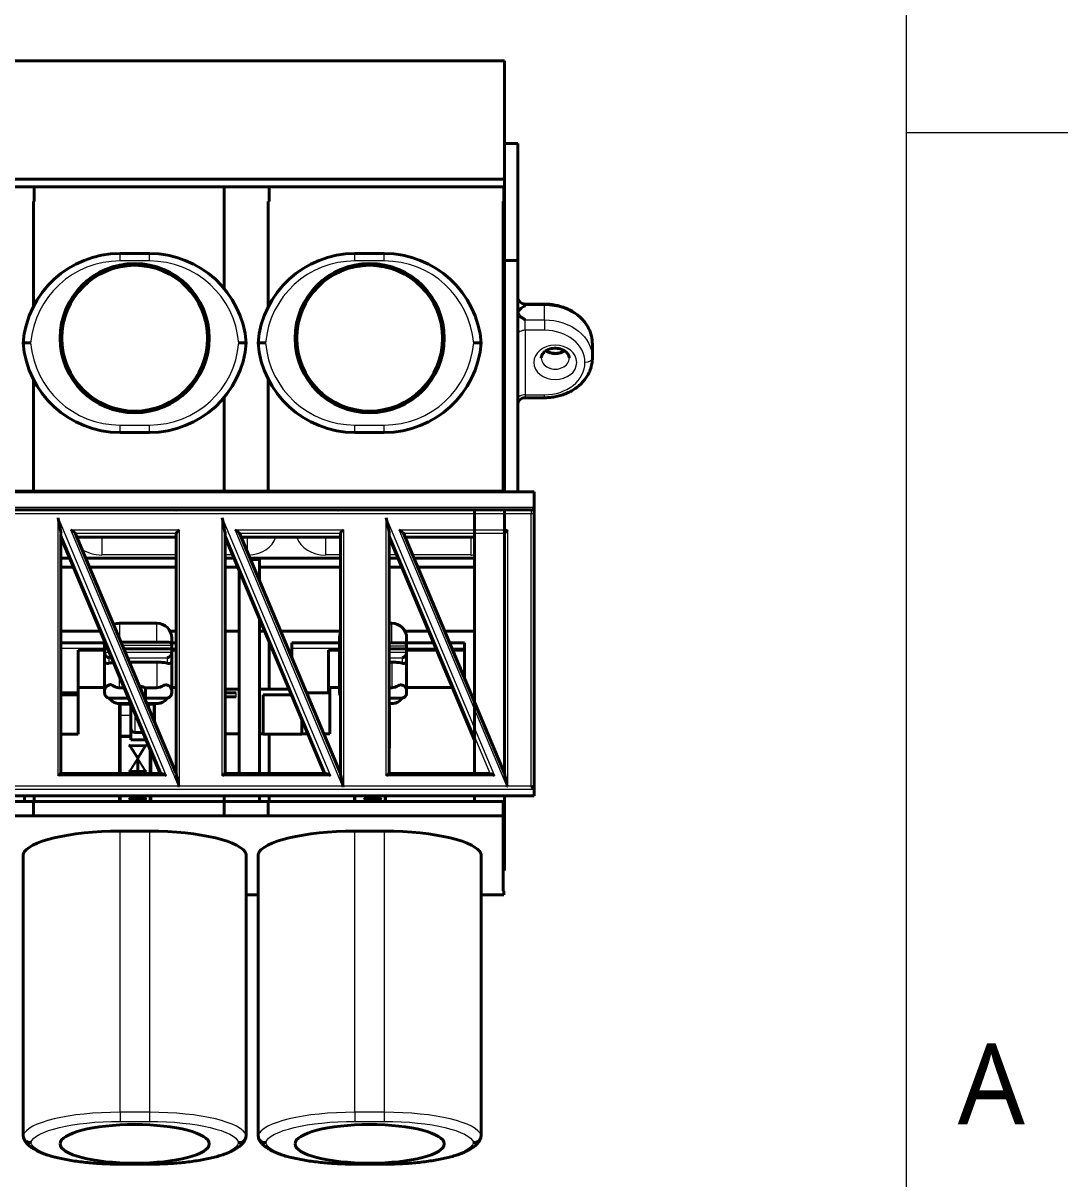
# Model space of a CAD drawing. Header units: inches. Extents: x 0 to 11, y 0 to 8.5.
# Drawn here: x 8.666 to 11, y 1.913 to 4.495 of the extents above; entities that cross this region are included whole.
import ezdxf

# ---------------------------------------------------------------- set-up
doc = ezdxf.new("R2010")
doc.units = ezdxf.units.IN
doc.header["$LTSCALE"] = 0.5
doc.header["$MEASUREMENT"] = 0
for name, color, linetype, lineweight in [('BORDER_FRAME', 7, 'Continuous', 15), ('BORDER_ZONES', 7, 'Continuous', 15), ('TANGENT_LINES', 7, 'Continuous', 15), ('Visible', 7, 'Continuous', 40)]:
    doc.layers.add(name, color=color, linetype=linetype, lineweight=lineweight)
doc.styles.add('Onshape-Standard', font='NotoSans-Regular.ttf')

msp = doc.modelspace()

# ---------------------------------------------------------------- linework, layer by layer
at = {"layer": 'BORDER_FRAME'}
msp.add_line((10.639, 8.12), (10.639, 0.38), dxfattribs=at)
at = {"layer": 'BORDER_ZONES'}
msp.add_line((10.639, 4.25), (11, 4.25), dxfattribs=at)
at = {"layer": 'TANGENT_LINES'}
for p, q in [((8.8827, 3.9633), (8.8827, 3.98)), ((8.9481, 3.9633), (8.9481, 3.98)), ((9.4075, 3.9633), (9.4075, 3.98)), ((9.4729, 3.9633), (9.4729, 3.98)), ((8.8814, 3.9538), (8.8814, 3.9499)), ((8.9481, 3.9633), (8.8827, 3.9633)), ((8.9648, 3.9458), (8.9648, 3.9499)), ((9.4062, 3.9538), (9.4062, 3.9499)), ((9.4729, 3.9633), (9.4075, 3.9633)), ((9.4896, 3.9458), (9.4896, 3.9499)), ((8.8418, 3.9402), (8.8418, 3.9359)), ((8.8581, 3.9472), (8.8581, 3.9461)), ((9.3418, 3.9252), (9.3418, 3.9204)), ((9.3829, 3.9472), (9.3829, 3.9461)), ((9.7877, 3.8669), (9.7877, 3.8635)), ((9.8311, 3.8635), (9.7877, 3.8635)), ((9.8311, 3.8635), (9.8311, 3.8669)), ((9.8311, 3.8317), (9.8311, 3.8635)), ((9.7877, 3.8317), (9.8311, 3.8317)), ((9.7877, 3.8083), (9.7877, 3.8317)), ((9.8311, 3.8317), (9.8311, 3.8083)), ((9.8311, 3.8083), (9.7877, 3.8083)), ((9.7877, 3.8083), (9.7877, 3.6643)), ((9.9211, 3.7361), (9.9211, 3.7366)), ((8.7751, 3.7007), (8.7751, 3.7081)), ((8.8418, 3.6455), (8.8418, 3.6412)), ((9.3418, 3.661), (9.3418, 3.6562)), ((9.7877, 3.6643), (9.8311, 3.6643)), ((9.7877, 3.6643), (9.7877, 3.6577)), ((9.8311, 3.6577), (9.8311, 3.6643)), ((8.8827, 3.5967), (8.9481, 3.5967)), ((8.8827, 3.58), (8.8827, 3.5967)), ((8.9481, 3.58), (8.9481, 3.5967)), ((9.4075, 3.5967), (9.4729, 3.5967)), ((9.4075, 3.58), (9.4075, 3.5967)), ((9.4729, 3.58), (9.4729, 3.5967)), ((8.6664, 3.4474), (8.6664, 3.4487)), ((8.7331, 3.4487), (8.7331, 3.4474)), ((8.7751, 3.4474), (8.7751, 3.4487)), ((8.8418, 3.4487), (8.8418, 3.4474)), ((9.1664, 3.4474), (9.1664, 3.4487)), ((9.2331, 3.4487), (9.2331, 3.4474)), ((9.2751, 3.4474), (9.2751, 3.4487)), ((9.3418, 3.4487), (9.3418, 3.4474)), ((9.6664, 3.4474), (9.6664, 3.4487)), ((7.5744, 3.4136), (9.8077, 3.4136)), ((9.8011, 3.3986), (7.5811, 3.3986)), ((8.7441, 3.3894), (8.986, 2.8133)), ((8.7441, 2.8133), (8.7441, 3.3894)), ((9.1107, 3.3894), (9.3527, 2.8133)), ((9.1107, 2.8133), (9.1107, 3.3894)), ((9.4774, 3.3894), (9.7194, 2.8133)), ((9.4774, 2.8133), (9.4774, 3.3894)), ((9.8011, 3.407), (9.8011, 3.3986)), ((9.8011, 2.7905), (9.8011, 3.3986)), ((8.7729, 3.3628), (9.0148, 3.3628)), ((9.0132, 2.7905), (8.7729, 3.3628)), ((9.0148, 3.3628), (9.0148, 2.7905)), ((9.1395, 3.3628), (9.3815, 3.3628)), ((9.3799, 2.7905), (9.1395, 3.3628)), ((9.3815, 3.3628), (9.3815, 2.7905)), ((9.5062, 3.3628), (9.7482, 3.3628)), ((9.7466, 2.7905), (9.5062, 3.3628)), ((9.7482, 3.3628), (9.7482, 2.7905)), ((8.976, 2.8183), (8.7507, 3.3547)), ((9.0082, 3.3547), (8.7828, 3.3547)), ((8.8418, 3.346), (8.8418, 3.3065)), ((9.3427, 2.8183), (9.1174, 3.3547)), ((9.3748, 3.3547), (9.1495, 3.3547)), ((9.1664, 3.346), (9.1664, 3.3142)), ((9.3418, 3.346), (9.3418, 3.3065)), ((9.7094, 2.8183), (9.4841, 3.3547)), ((9.7415, 3.3547), (9.5161, 3.3547)), ((9.6664, 3.346), (9.6664, 3.3065)), ((9.0082, 3.3065), (8.8418, 3.3065)), ((9.134, 3.3065), (9.1174, 3.3065)), ((9.3748, 3.3065), (9.3418, 3.3065)), ((9.5007, 3.3065), (9.4841, 3.3065)), ((9.6664, 3.3065), (9.5364, 3.3065)), ((8.8814, 3.154), (8.8814, 3.1198)), ((8.9648, 3.1114), (8.9648, 3.154)), ((9.4896, 3.1105), (9.4896, 3.154)), ((8.7507, 3.0981), (8.8481, 3.0981)), ((8.8524, 3.104), (8.8481, 3.104)), ((8.9981, 3.104), (8.8881, 3.104)), ((8.9981, 3.0981), (9.0082, 3.0981)), ((9.2665, 3.0981), (9.3729, 3.0981)), ((9.3748, 3.1031), (9.3729, 3.1031)), ((9.5229, 3.1031), (9.4841, 3.1031)), ((9.5229, 3.0981), (9.5882, 3.0981)), ((9.6239, 3.0981), (9.6522, 3.0981)), ((8.8587, 3.089), (8.8481, 3.089)), ((8.8581, 3.0767), (8.8638, 3.0767)), ((8.8581, 3.0647), (8.8581, 3.0767)), ((8.9981, 3.089), (8.8944, 3.089)), ((8.8995, 3.0767), (8.9881, 3.0767)), ((8.9881, 3.0767), (8.9881, 3.0647)), ((9.3748, 3.089), (9.3729, 3.089)), ((9.5229, 3.089), (9.4841, 3.089)), ((9.4841, 3.0767), (9.5129, 3.0767)), ((9.5129, 3.0767), (9.5129, 3.0647)), ((8.9648, 3.0672), (8.9648, 3.01)), ((9.4896, 3.0672), (9.4896, 3.01)), ((8.8814, 3.01), (8.8814, 3.0348)), ((8.9298, 3.0126), (8.9298, 3.0048)), ((9.1422, 2.9898), (9.1422, 2.9987)), ((8.8848, 2.9487), (8.8848, 2.9729)), ((8.9565, 2.9729), (8.9565, 2.9487)), ((8.8848, 2.9487), (8.9064, 2.9487)), ((8.8848, 2.9021), (8.8848, 2.9487)), ((8.9164, 2.9099), (8.9164, 2.9515)), ((8.9533, 2.9487), (8.9565, 2.9487)), ((8.9565, 2.9487), (8.9565, 2.941)), ((8.9298, 2.9198), (8.9298, 2.9099)), ((8.8848, 2.8183), (8.8848, 2.9008)), ((8.9025, 2.8818), (8.9211, 2.8519)), ((8.9416, 2.8818), (8.9025, 2.8818)), ((8.9055, 2.8796), (8.9387, 2.8796)), ((8.9231, 2.8519), (8.9416, 2.8818)), ((8.9479, 2.8766), (8.9479, 2.8183)), ((8.9211, 2.8519), (8.9025, 2.822)), ((8.9055, 2.8231), (8.9221, 2.8497)), ((8.9241, 2.8562), (8.92, 2.8562)), ((8.9221, 2.8497), (8.9387, 2.8231)), ((8.9416, 2.822), (8.9231, 2.8519)), ((8.9025, 2.822), (8.9416, 2.822)), ((8.9025, 2.8212), (8.9043, 2.8183)), ((8.9416, 2.8212), (8.9025, 2.8212)), ((8.9055, 2.819), (8.9387, 2.819)), ((8.9221, 2.8263), (8.9201, 2.8231)), ((8.9241, 2.8231), (8.9221, 2.8263)), ((8.9399, 2.8183), (8.9416, 2.8212)), ((8.6482, 2.7905), (9.0132, 2.7905)), ((8.986, 2.8133), (8.7441, 2.8133)), ((9.0148, 2.7905), (9.3799, 2.7905)), ((9.3527, 2.8133), (9.1107, 2.8133)), ((9.3815, 2.7905), (9.7466, 2.7905)), ((9.7194, 2.8133), (9.4774, 2.8133)), ((9.7482, 2.7905), (9.8011, 2.7905)), ((9.8077, 2.7827), (7.5745, 2.7827)), ((8.8848, 2.7557), (8.8848, 2.7686)), ((8.907, 2.7686), (8.9025, 2.7614)), ((8.9055, 2.7624), (8.9093, 2.7686)), ((8.9221, 2.7657), (8.9201, 2.7624)), ((8.9241, 2.7624), (8.9221, 2.7657)), ((8.9348, 2.7686), (8.9387, 2.7624)), ((8.9416, 2.7614), (8.9372, 2.7686)), ((8.9479, 2.7686), (8.9479, 2.7557)), ((9.4095, 2.7557), (9.4095, 2.7686)), ((9.4318, 2.7686), (9.4273, 2.7614)), ((9.4303, 2.7624), (9.4341, 2.7686)), ((9.4469, 2.7657), (9.4449, 2.7624)), ((9.4489, 2.7624), (9.4469, 2.7657)), ((9.4596, 2.7686), (9.4635, 2.7624)), ((9.4664, 2.7614), (9.4619, 2.7686)), ((9.4727, 2.7686), (9.4727, 2.7557)), ((8.9025, 2.7614), (8.9416, 2.7614)), ((8.9416, 2.7605), (8.9025, 2.7605)), ((8.9025, 2.7605), (8.9055, 2.7557)), ((8.9055, 2.7584), (8.9387, 2.7584)), ((8.9386, 2.7557), (8.9416, 2.7605)), ((9.4273, 2.7614), (9.4664, 2.7614)), ((9.4273, 2.7605), (9.4303, 2.7557)), ((9.4664, 2.7605), (9.4273, 2.7605)), ((9.4302, 2.7584), (9.4635, 2.7584)), ((9.4634, 2.7557), (9.4664, 2.7605)), ((8.8827, 2.0617), (8.8827, 2.6895)), ((8.9481, 2.6895), (8.9481, 2.0617)), ((9.4075, 2.0617), (9.4075, 2.6895)), ((9.4729, 2.6895), (9.4729, 2.0617)), ((8.9481, 2.0617), (8.8827, 2.0617)), ((8.8827, 2.0617), (8.8827, 2.0413)), ((8.8827, 2.0413), (8.9481, 2.0413)), ((8.9481, 2.0617), (8.9481, 2.0413)), ((9.4729, 2.0617), (9.4075, 2.0617)), ((9.4075, 2.0617), (9.4075, 2.0413)), ((9.4075, 2.0413), (9.4729, 2.0413)), ((9.4729, 2.0617), (9.4729, 2.0413)), ((8.9481, 1.9464), (8.8827, 1.9464)), ((8.8827, 1.9464), (8.8827, 1.9458)), ((8.9481, 1.9464), (8.9481, 1.9458)), ((9.4729, 1.9464), (9.4075, 1.9464)), ((9.4075, 1.9464), (9.4075, 1.9458)), ((9.4729, 1.9464), (9.4729, 1.9458))]:
    msp.add_line(p, q, dxfattribs=at)
for centre, start, end in [((8.8827, 3.7627), 90, 175.0589), ((8.9481, 3.7627), 4.9411, 90), ((9.4075, 3.7627), 90, 175.0589), ((9.4729, 3.7627), 4.9411, 90), ((8.8827, 3.7973), 184.9411, 270), ((8.9481, 3.7973), 270, 355.0589), ((9.4075, 3.7973), 184.9411, 270), ((9.4729, 3.7973), 270, 355.0589)]:
    msp.add_arc(centre, 0.2006, start, end, dxfattribs=at)
for centre, major_axis, ratio, start_param, end_param in [((8.7751, 3.9236), (-0.0333, 0), 0.603376, 2.616372, 2.795904), ((9.8311, 3.7785), (0.1067, 0), 0.797457, 0, 1.570796), ((9.7877, 3.7983), (-0.0167, 0), 0.603376, 10.995574, 12.566371), ((9.8311, 3.7366), (0.09, 0), 0.797457, 0, 1.570796), ((9.8549, 3.7466), (0.0313, 0), 0.797457, 9.424778, 12.569869), ((9.8311, 3.7361), (0.09, 0), 0.797457, 10.995574, 12.566371), ((9.7877, 3.6543), (-0.0167, 0), 0.603376, 10.995574, 12.566371), ((9.8011, 3.3969), (0.00667, 0), 0.25748, 0, 1.570796), ((9.1664, 3.3596), (0.0667, 0), 0.797457, 11.044102, 12.306043), ((9.3418, 3.3596), (0.0667, 0), 0.797457, 9.685105, 10.995574), ((8.8418, 3.3596), (0.0667, 0), 0.797457, 10.265533, 10.995574), ((9.6664, 3.3596), (0.0667, 0), 0.797457, 10.995574, 11.115426), ((8.8848, 2.9475), (0.00333, 0), 0.372877, 1.570796, 3.141593), ((8.8827, 2.0055), (0.2173, 0), 0.258819, 1.570796, 3.061983), ((8.9481, 2.0055), (0.2173, 0), 0.258819, 0.079609, 1.570796), ((9.4075, 2.0055), (0.2173, 0), 0.258819, 1.570796, 3.061983), ((9.4729, 2.0055), (0.2173, 0), 0.258819, 0.079609, 1.570796)]:
    msp.add_ellipse(centre, major_axis=major_axis, ratio=ratio, start_param=start_param, end_param=end_param, dxfattribs=at)
at = {"layer": 'TANGENT_LINES', "extrusion": (0, 0, -1)}
for centre, major_axis, ratio, start_param, end_param in [((9.8311, 3.7466), (-0.1067, 0), 0.797457, 1.570796, 3.141593), ((9.8549, 3.7785), (-0.0313, 0), 0.797457, 10.184294, 11.800537), ((9.9211, 3.7466), (0.0167, 0), 0.603376, 0, 1.570796), ((9.9211, 3.7462), (0.0167, 0), 0.603376, 0, 1.570796), ((8.9565, 2.9475), (-0.00333, 0), 0.372877, 1.570796, 3.141593), ((9.4813, 2.9475), (-0.00333, 0), 0.372877, 2.539871, 3.141593), ((8.8827, 1.9894), (-0.2006, 0), 0.258819, 0.086239, 1.570796), ((8.9481, 1.9894), (-0.2006, 0), 0.258819, 1.570796, 3.055353), ((9.4075, 1.9894), (-0.2006, 0), 0.258819, 0.086239, 1.570796), ((9.4729, 1.9894), (-0.2006, 0), 0.258819, 1.570796, 3.055353), ((8.8827, 1.9983), (-0.2006, 0), 0.258819, 10.995574, 12.480131), ((8.9481, 1.9983), (-0.2006, 0), 0.258819, 9.511017, 10.995574), ((9.4075, 1.9983), (-0.2006, 0), 0.258819, 10.995574, 12.480131), ((9.4729, 1.9983), (-0.2006, 0), 0.258819, 9.511017, 10.995574)]:
    msp.add_ellipse(centre, major_axis=major_axis, ratio=ratio, start_param=start_param, end_param=end_param, dxfattribs=at)
msp.add_ellipse((9.8549, 3.7366), major_axis=(-0.048, 0), ratio=0.797457, dxfattribs=at)
at = {"layer": 'Visible'}
for p, q in [((7.5077, 4.4099), (9.7411, 4.4099)), ((9.7411, 4.4099), (9.7411, 4.1461)), ((9.7411, 4.2253), (9.7711, 4.2253)), ((9.7711, 3.9639), (9.7711, 4.2253)), ((7.5077, 4.1461), (9.7411, 4.1461)), ((9.7411, 4.1461), (9.7411, 4.097)), ((8.0659, 4.129), (8.6906, 4.129)), ((8.5906, 4.129), (9.2154, 4.129)), ((8.6906, 4.129), (8.6906, 4.0957)), ((9.1154, 3.9014), (9.1154, 4.129)), ((9.1154, 4.129), (9.7402, 4.129)), ((9.2154, 4.129), (9.2154, 4.0957)), ((9.7402, 4.129), (9.7402, 4.0957)), ((8.6891, 4.0957), (8.6891, 3.8614)), ((8.6891, 4.0957), (8.6906, 4.0957)), ((9.2139, 4.0957), (9.2139, 3.8614)), ((9.2139, 4.0957), (9.2154, 4.0957)), ((9.7387, 4.0957), (9.7387, 3.4487)), ((9.7387, 4.0957), (9.7402, 4.0957)), ((9.7402, 4.097), (9.7411, 4.097)), ((9.7411, 4.097), (9.7411, 3.4474)), ((8.8827, 3.98), (8.9481, 3.98)), ((9.4075, 3.98), (9.4729, 3.98)), ((8.8926, 3.9558), (8.9382, 3.9558)), ((9.4174, 3.9558), (9.463, 3.9558)), ((9.7411, 3.9639), (9.7711, 3.9639)), ((9.7711, 3.9639), (9.7711, 3.4474)), ((8.8481, 3.9389), (8.8481, 3.9431)), ((8.8581, 3.9461), (8.8538, 3.941)), ((8.9981, 3.9354), (8.9981, 3.9309)), ((9.3729, 3.9389), (9.3729, 3.9431)), ((9.3829, 3.9461), (9.3786, 3.941)), ((9.5229, 3.9354), (9.5229, 3.9309)), ((8.7889, 3.8931), (8.7889, 3.8991)), ((8.794, 3.9049), (8.7994, 3.9049)), ((8.7946, 3.9055), (8.7999, 3.9055)), ((8.8086, 3.9136), (8.8028, 3.9136)), ((8.8085, 3.9185), (8.8085, 3.9136)), ((9.028, 3.9136), (9.0222, 3.9136)), ((9.0309, 3.9055), (9.0363, 3.9055)), ((9.0315, 3.9049), (9.0368, 3.9049)), ((9.3208, 3.9014), (9.3156, 3.9014)), ((9.3188, 3.9049), (9.3241, 3.9049)), ((9.3194, 3.9055), (9.3247, 3.9055)), ((9.3334, 3.9136), (9.3276, 3.9136)), ((9.5528, 3.9136), (9.547, 3.9136)), ((9.5557, 3.9055), (9.5611, 3.9055)), ((9.5563, 3.9049), (9.5616, 3.9049)), ((9.0555, 3.8736), (9.0555, 3.881)), ((9.8311, 3.8669), (9.7877, 3.8669)), ((8.7547, 3.8168), (8.7508, 3.8168)), ((8.751, 3.8177), (8.7549, 3.8177)), ((9.0757, 3.8194), (9.0796, 3.8194)), ((9.076, 3.8176), (9.0799, 3.8176)), ((9.0762, 3.8164), (9.0801, 3.8164)), ((9.2795, 3.8168), (9.2756, 3.8168)), ((9.2757, 3.8177), (9.2796, 3.8177)), ((9.6013, 3.814), (9.6052, 3.814)), ((8.6828, 3.78), (8.6661, 3.78)), ((9.1647, 3.78), (9.148, 3.78)), ((9.2076, 3.78), (9.1909, 3.78)), ((9.6895, 3.78), (9.6728, 3.78)), ((9.9377, 3.7785), (9.9377, 3.7466)), ((9.8325, 3.7615), (9.8341, 3.7626)), ((9.9377, 3.7466), (9.9377, 3.7462)), ((8.7622, 3.7251), (8.7664, 3.7251)), ((9.0646, 3.7255), (9.0688, 3.7255)), ((9.287, 3.7251), (9.2889, 3.7251)), ((9.2889, 3.7251), (9.2889, 3.7307)), ((9.2889, 3.7255), (9.291, 3.7255)), ((8.6891, 3.6986), (8.6891, 3.4487)), ((9.2139, 3.6986), (9.2139, 3.4487)), ((9.3085, 3.695), (9.3085, 3.6886)), ((8.8085, 3.6679), (8.8085, 3.6629)), ((9.1154, 3.4487), (9.1154, 3.6586)), ((9.7877, 3.6577), (9.8311, 3.6577)), ((8.9481, 3.58), (8.8827, 3.58)), ((9.4729, 3.58), (9.4075, 3.58)), ((7.5744, 3.4474), (9.8077, 3.4474)), ((8.6891, 3.4487), (8.0659, 3.4487)), ((9.2139, 3.4487), (8.5906, 3.4487)), ((8.6998, 3.4474), (8.6998, 3.4487)), ((8.8085, 3.4487), (8.8085, 3.4474)), ((9.7387, 3.4487), (9.1154, 3.4487)), ((9.1998, 3.4474), (9.1998, 3.4487)), ((9.3085, 3.4487), (9.3085, 3.4474)), ((9.6744, 3.4487), (9.6744, 3.4474)), ((9.8077, 3.4474), (9.8077, 3.4136)), ((9.8077, 3.3969), (9.8077, 3.4136)), ((9.0038, 3.407), (8.6459, 3.407)), ((9.0092, 3.407), (9.0038, 3.407)), ((9.3671, 3.407), (9.0092, 3.407)), ((9.3726, 3.407), (9.3671, 3.407)), ((9.7305, 3.407), (9.3726, 3.407)), ((9.6744, 2.8183), (9.6744, 3.407)), ((9.7359, 3.407), (9.7305, 3.407)), ((9.8011, 3.407), (9.7359, 3.407)), ((9.7411, 2.8191), (9.7411, 3.407)), ((9.8077, 3.3969), (9.8077, 2.7823)), ((8.7507, 3.3547), (8.7507, 2.8183)), ((8.7507, 3.346), (8.9724, 2.8183)), ((9.0082, 2.8181), (8.7827, 3.3549)), ((9.0082, 3.346), (8.7864, 3.346)), ((9.0082, 2.8181), (9.0082, 3.3547)), ((9.1174, 3.3547), (9.1174, 2.8183)), ((9.1174, 3.346), (9.3391, 2.8183)), ((9.3749, 2.8181), (9.1494, 3.3549)), ((9.3748, 3.346), (9.1531, 3.346)), ((9.3748, 2.8181), (9.3748, 3.3547)), ((9.4841, 3.3547), (9.4841, 2.8183)), ((9.4841, 3.346), (9.6744, 2.8928)), ((9.7415, 2.8181), (9.516, 3.3549)), ((9.6744, 3.346), (9.5198, 3.346)), ((9.7415, 3.346), (9.7411, 3.346)), ((9.7415, 2.8181), (9.7415, 3.3547)), ((8.7507, 3.2993), (8.7703, 3.2993)), ((8.7507, 3.2793), (8.7788, 3.2793)), ((8.806, 3.2993), (9.0082, 3.2993)), ((8.8145, 3.2793), (9.0082, 3.2793)), ((9.1174, 3.2993), (9.137, 3.2993)), ((9.1174, 3.2793), (9.1454, 3.2793)), ((9.1727, 3.2993), (9.3748, 3.2993)), ((9.1943, 3.2966), (9.1738, 3.2966)), ((9.1943, 3.2966), (9.1943, 3.248)), ((9.1943, 3.2793), (9.3748, 3.2793)), ((9.4841, 3.2993), (9.5037, 3.2993)), ((9.4841, 3.2793), (9.5121, 3.2793)), ((9.5394, 3.2993), (9.6744, 3.2993)), ((9.5478, 3.2793), (9.6744, 3.2793)), ((9.7411, 3.2993), (9.7415, 3.2993)), ((9.1488, 3.2713), (9.1488, 2.8183)), ((8.9648, 3.154), (8.8814, 3.154)), ((9.1943, 3.163), (9.1943, 2.8183)), ((9.4896, 3.154), (9.4841, 3.154)), ((8.7507, 3.136), (8.8389, 3.136)), ((8.9944, 3.136), (9.0082, 3.136)), ((9.1174, 3.136), (9.1488, 3.136)), ((9.1174, 3.136), (9.1488, 3.136)), ((9.1943, 3.136), (9.2056, 3.136)), ((9.1943, 3.136), (9.2056, 3.136)), ((9.2413, 3.136), (9.3748, 3.136)), ((9.5191, 3.136), (9.5723, 3.136)), ((9.608, 3.136), (9.6744, 3.136)), ((8.8481, 3.1102), (8.7507, 3.1102)), ((8.8481, 3.0965), (8.8481, 3.1142)), ((8.8481, 3.1102), (8.8481, 3.1107)), ((8.8481, 3.0965), (8.8481, 3.104)), ((8.9907, 3.1114), (8.885, 3.1114)), ((8.9981, 3.1206), (8.9981, 3.0965)), ((8.9981, 3.1107), (8.9981, 3.0965)), ((9.0082, 3.1102), (8.9981, 3.1102)), ((8.9981, 3.0965), (8.9981, 3.104)), ((8.9981, 3.0965), (8.9981, 3.104)), ((9.2154, 3.0068), (9.2154, 3.1126)), ((9.3729, 3.1102), (9.2665, 3.1102)), ((9.2665, 3.1102), (9.2665, 3.0981)), ((9.2665, 3.076), (9.2665, 3.0981)), ((9.3729, 3.0965), (9.3729, 3.1206)), ((9.3729, 3.1107), (9.3729, 3.1102)), ((9.3729, 3.0965), (9.3729, 3.1031)), ((9.5155, 3.1105), (9.4841, 3.1105)), ((9.5229, 3.1206), (9.5229, 3.0965)), ((9.5229, 3.0965), (9.5229, 3.1107)), ((9.5831, 3.1102), (9.5229, 3.1102)), ((9.5229, 3.0965), (9.5229, 3.1031)), ((9.5229, 3.0965), (9.5229, 3.1031)), ((9.6522, 3.1102), (9.6188, 3.1102)), ((9.6522, 3.1102), (9.6522, 3.0981)), ((9.6522, 3.0936), (9.6522, 3.0981)), ((8.7889, 2.9987), (8.7889, 3.0936)), ((8.7889, 3.0936), (8.8481, 3.0936)), ((8.8481, 3.0965), (8.8481, 3.089)), ((8.8481, 3.0965), (8.8555, 3.0965)), ((8.8481, 3.0965), (8.8555, 3.0965)), ((8.8481, 3.0736), (8.8481, 3.0965)), ((8.8481, 3.089), (8.8481, 3.0686)), ((8.8912, 3.0965), (8.9981, 3.0965)), ((8.8912, 3.0965), (8.9981, 3.0965)), ((8.9981, 3.0965), (8.9981, 3.089)), ((8.9981, 3.0736), (8.9981, 3.0965)), ((8.9981, 3.0936), (9.0082, 3.0936)), ((8.9981, 3.0686), (8.9981, 3.089)), ((9.3482, 2.9987), (9.3482, 3.0936)), ((9.3482, 3.0936), (9.3729, 3.0936)), ((9.3729, 3.0965), (9.3729, 3.089)), ((9.3729, 3.0965), (9.3748, 3.0965)), ((9.3729, 3.0965), (9.3729, 3.0736)), ((9.3748, 3.0965), (9.3729, 3.0965)), ((9.3729, 3.089), (9.3729, 3.0686)), ((9.4841, 3.0965), (9.5229, 3.0965)), ((9.5229, 3.0965), (9.4841, 3.0965)), ((9.5229, 3.0965), (9.5229, 3.089)), ((9.5229, 3.0965), (9.5229, 3.0736)), ((9.5229, 3.0936), (9.5901, 3.0936)), ((9.5229, 3.0686), (9.5229, 3.089)), ((9.6258, 3.0936), (9.6522, 3.0936)), ((9.6522, 3.0936), (9.6522, 3.0307)), ((8.8481, 3.0686), (8.8481, 3.0007)), ((8.9035, 3.0672), (8.9648, 3.0672)), ((8.9981, 3.0007), (8.9981, 3.0686)), ((9.3729, 3.0686), (9.3729, 3.0007)), ((9.4841, 3.0672), (9.4896, 3.0672)), ((9.5229, 3.0007), (9.5229, 3.0686)), ((8.7507, 2.9987), (8.7882, 2.9987)), ((8.7882, 2.9987), (8.7889, 2.9987)), ((8.7882, 2.9987), (8.7882, 2.9943)), ((8.7889, 3.0107), (8.8481, 3.0107)), ((8.7889, 2.9943), (8.7889, 2.9987)), ((8.8814, 3.01), (8.8919, 3.01)), ((8.9298, 3.0126), (8.9265, 3.0126)), ((8.9367, 3.01), (8.9648, 3.01)), ((8.9398, 2.981), (8.9398, 3.01)), ((8.9648, 3.01), (8.9713, 3.0109)), ((8.998, 2.9995), (8.9979, 2.997)), ((8.9981, 3.0107), (9.0082, 3.0107)), ((9.1488, 3.0068), (9.1174, 3.0068)), ((9.1174, 2.9987), (9.1422, 2.9987)), ((9.2599, 3.0068), (9.1943, 3.0068)), ((9.299, 2.9987), (9.3482, 2.9987)), ((9.3482, 3.0107), (9.3729, 3.0107)), ((9.3515, 3.0068), (9.3482, 3.0068)), ((9.3515, 3.0068), (9.3515, 2.9068)), ((9.4841, 3.01), (9.4896, 3.01)), ((9.4896, 3.01), (9.4961, 3.0109)), ((9.5228, 2.9995), (9.5227, 2.997)), ((9.5229, 3.0107), (9.6249, 3.0107)), ((8.7507, 2.9943), (8.7882, 2.9943)), ((8.7882, 2.9943), (8.7889, 2.9943)), ((8.7889, 2.9943), (8.7889, 2.9064)), ((8.858, 2.9866), (8.9017, 2.9866)), ((8.8814, 2.9744), (8.9064, 2.9744)), ((8.8814, 2.9696), (8.8814, 2.9475)), ((8.9064, 2.9729), (8.8848, 2.9729)), ((8.9064, 2.9753), (8.9064, 2.9426)), ((8.9398, 2.9866), (8.9882, 2.9866)), ((8.9425, 2.9744), (8.9648, 2.9744)), ((8.9565, 2.9729), (8.9464, 2.9729)), ((8.9464, 2.9729), (8.9464, 2.9651)), ((8.9599, 2.9475), (8.9599, 2.9696)), ((9.1174, 2.9898), (9.1422, 2.9898)), ((9.2022, 2.9943), (9.2651, 2.9943)), ((9.2022, 2.9943), (9.2022, 2.9064)), ((9.4841, 2.9866), (9.513, 2.9866)), ((9.4841, 2.9744), (9.4896, 2.9744)), ((9.4847, 2.9475), (9.4847, 2.9696)), ((8.8814, 2.9475), (8.8814, 2.9009)), ((8.9599, 2.9331), (8.9599, 2.9475)), ((9.4847, 2.9009), (9.4847, 2.9475)), ((8.9064, 2.9021), (8.9064, 2.9426)), ((9.2889, 2.9378), (9.2889, 2.9064)), ((8.7507, 2.9064), (8.7889, 2.9064)), ((8.8814, 2.8996), (8.8814, 2.9009)), ((8.8814, 2.8996), (8.8814, 2.8183)), ((8.9064, 2.9021), (8.8848, 2.9021)), ((8.9064, 2.9008), (8.8848, 2.9008)), ((8.9064, 2.9008), (8.9064, 2.9021)), ((8.9064, 2.8936), (8.9064, 2.9008)), ((8.9408, 2.8936), (8.9064, 2.8936)), ((8.9164, 2.9099), (8.9298, 2.9099)), ((9.1174, 2.9068), (9.1488, 2.9068)), ((9.1943, 2.9068), (9.2022, 2.9068)), ((9.2022, 2.9064), (9.2889, 2.9064)), ((9.2154, 2.8183), (9.2154, 2.9064)), ((9.2889, 2.9068), (9.3019, 2.9068)), ((9.3376, 2.9068), (9.3515, 2.9068)), ((9.4847, 2.9009), (9.4847, 2.8756)), ((8.9221, 2.8529), (8.9054, 2.8798)), ((8.9388, 2.8798), (8.9221, 2.8529)), ((8.9512, 2.8183), (8.9512, 2.8687)), ((8.9201, 2.8561), (8.9241, 2.8561)), ((8.9221, 2.8518), (8.9221, 2.8529)), ((8.9221, 2.8497), (8.9221, 2.8518)), ((8.9221, 2.8263), (8.9221, 2.8497)), ((8.9765, 2.8183), (8.7505, 2.8183)), ((8.939, 2.8231), (8.9052, 2.8231)), ((8.9059, 2.8183), (8.9054, 2.8191)), ((8.9201, 2.8231), (8.9221, 2.8262)), ((8.9221, 2.8262), (8.9241, 2.8231)), ((8.9388, 2.8191), (8.9383, 2.8183)), ((9.3431, 2.8183), (9.1172, 2.8183)), ((9.7098, 2.8183), (9.4839, 2.8183)), ((7.5744, 2.7686), (9.8077, 2.7686)), ((8.6695, 2.7686), (8.6695, 2.7557)), ((8.6906, 2.7557), (8.6906, 2.7686)), ((8.8814, 2.7686), (8.8814, 2.7557)), ((8.939, 2.7624), (8.9052, 2.7624)), ((8.9201, 2.7624), (8.9221, 2.7656)), ((8.9221, 2.7657), (8.9221, 2.7686)), ((8.9221, 2.7656), (8.9241, 2.7624)), ((8.9512, 2.7557), (8.9512, 2.7686)), ((9.1154, 2.7686), (9.1154, 2.7235)), ((9.1943, 2.7686), (9.1943, 2.7557)), ((9.2154, 2.7557), (9.2154, 2.7686)), ((9.4062, 2.7686), (9.4062, 2.7557)), ((9.4637, 2.7624), (9.43, 2.7624)), ((9.4449, 2.7624), (9.4469, 2.7656)), ((9.4469, 2.7657), (9.4469, 2.7686)), ((9.4469, 2.7656), (9.4488, 2.7624)), ((9.476, 2.7557), (9.476, 2.7686)), ((9.6744, 2.7686), (9.6744, 2.7557)), ((9.7411, 2.7686), (9.7411, 2.6014)), ((9.8077, 2.7823), (9.8077, 2.7686)), ((8.6891, 2.7557), (8.1447, 2.7557)), ((9.2139, 2.7557), (8.6695, 2.7557)), ((8.6891, 2.7557), (8.6891, 2.7235)), ((8.9071, 2.7557), (8.9054, 2.7585)), ((8.9388, 2.7585), (8.9371, 2.7557)), ((9.7387, 2.7557), (9.1943, 2.7557)), ((9.2139, 2.7557), (9.2139, 2.7235)), ((9.4319, 2.7557), (9.4301, 2.7585)), ((9.4636, 2.7585), (9.4619, 2.7557)), ((9.7387, 2.7557), (9.7387, 2.7235)), ((8.6891, 2.7235), (8.0659, 2.7235)), ((9.2139, 2.7235), (8.5906, 2.7235)), ((9.7387, 2.7235), (9.1154, 2.7235)), ((9.7387, 2.5561), (9.7387, 2.7235)), ((8.8827, 2.6895), (8.9481, 2.6895)), ((9.4075, 2.6895), (9.4729, 2.6895)), ((8.6661, 2.0099), (8.6661, 2.6378)), ((9.1647, 2.6378), (9.1647, 2.0099)), ((9.1909, 2.0099), (9.1909, 2.6378)), ((9.6895, 2.6378), (9.6895, 2.0099)), ((9.7402, 2.6014), (9.7411, 2.6014)), ((9.7387, 2.5561), (9.7402, 2.5561)), ((9.7402, 2.5475), (9.7402, 2.5561)), ((9.1647, 2.5475), (9.1909, 2.5475)), ((9.1647, 2.5475), (9.1909, 2.5475)), ((9.6895, 2.5475), (9.7402, 2.5475)), ((8.6668, 2.0053), (8.6661, 2.0099)), ((9.1647, 2.0099), (9.164, 2.0053)), ((9.1916, 2.0053), (9.1909, 2.0099)), ((9.6895, 2.0099), (9.6888, 2.0053)), ((8.8827, 1.9458), (8.9481, 1.9458)), ((9.4075, 1.9458), (9.4729, 1.9458))]:
    msp.add_line(p, q, dxfattribs=at)
for centre, radius in [((8.9154, 3.7907), 0.1667), ((8.9154, 3.7907), 0.1628), ((9.4402, 3.7907), 0.1667), ((9.4402, 3.7907), 0.1628)]:
    msp.add_circle(centre, radius, dxfattribs=at)
for centre, radius, start, end in [((8.8827, 3.7627), 0.2173, 90, 175.4387), ((8.9481, 3.7627), 0.2173, 4.5613, 90), ((9.4075, 3.7627), 0.2173, 90, 175.4387), ((9.4729, 3.7627), 0.2173, 4.5613, 90), ((9.7877, 3.8836), 0.0167, 180, 270), ((9.7877, 3.8517), 0.0167, 180, 229.1616), ((8.8827, 3.7973), 0.2173, 184.5613, 270), ((8.9481, 3.7973), 0.2173, 270, 355.4387), ((9.4075, 3.7973), 0.2173, 184.5613, 270), ((9.4729, 3.7973), 0.2173, 270, 355.4387), ((9.7877, 3.6411), 0.0167, 90, 180), ((9.8011, 3.4136), 0.00667, 270, 0), ((8.8814, 3.1206), 0.0333, 90, 113.3295), ((8.9648, 3.1206), 0.0333, 0, 90), ((9.4896, 3.1206), 0.0333, 0, 90), ((9.4062, 3.1206), 0.0333, 160.3798, 180), ((8.8814, 3.0007), 0.0333, 180, 186.4338), ((8.8821, 3.0379), 0.0279, 226.9774, 255.8316), ((8.9298, 3.0022), 0.0105, 48.5565, 90.1917), ((8.9648, 3.0007), 0.0333, 353.5576, 0), ((9.392, 3.0021), 0.0191, 155.1891, 186.3286), ((9.4062, 3.0007), 0.0333, 180, 186.4338), ((9.4896, 3.0007), 0.0333, 353.5576, 0), ((8.8848, 2.9696), 0.00333, 90, 180), ((8.9565, 2.9696), 0.00333, 0, 90), ((9.4813, 2.9696), 0.00333, 360, 34.4761), ((8.9164, 2.9199), 0.01, 180, 270), ((8.9298, 2.9199), 0.01, 270, 292.5333)]:
    msp.add_arc(centre, radius, start, end, dxfattribs=at)
at = {"layer": 'Visible', "extrusion": (0, 0, -1)}
for centre, major_axis, ratio, start_param, end_param in [((8.7441, 3.3877), (0.0067, -0.033), 0.010071, 10.945634, 12.516431), ((9.1107, 3.3877), (0.0067, -0.033), 0.010071, 10.945634, 12.516431), ((9.4774, 3.3877), (0.0067, -0.033), 0.010071, 10.945634, 12.516431), ((9.5062, 3.3611), (0.00987, -0.00656), 0.121036, 10.915308, 12.486104), ((9.7482, 3.3611), (0.00661, 0.00661), 0.130947, 9.554985, 11.125781), ((8.9881, 3.1014), (-0.00793, -0.00793), 0.767327, 2.487095, 3.796092), ((9.3829, 3.1005), (0.00793, -0.00793), 0.767327, 8.77028, 9.402941), ((8.9881, 3.0864), (-0.00793, -0.00793), 0.767327, 10.079276, 11.650073), ((9.5129, 3.0864), (-0.00793, -0.00793), 0.767327, 10.079276, 11.650073), ((8.8848, 2.9009), (-0.00333, 0), 0.372877, 0, 1.570796), ((9.4813, 2.9009), (-0.00333, 0), 0.372877, 2.539871, 3.141593), ((9.4813, 2.8756), (-0.00333, 0), 0.372877, 9.424778, 10.0265), ((8.7441, 2.8116), (-0.00661, -0.00661), 0.130947, 1.701003, 3.011386), ((8.9025, 2.8205), (-0.00287, 0.0016), 0.165904, 1.478887, 3.049683), ((8.986, 2.8116), (0.00987, -0.00656), 0.121036, 9.604924, 10.915308), ((9.0148, 2.7851), (0.0067, -0.033), 0.010071, 9.374838, 10.850216), ((9.1107, 2.8116), (-0.00661, -0.00661), 0.130947, 1.701003, 3.011386), ((9.3527, 2.8116), (0.00987, -0.00656), 0.121036, 9.604924, 10.915308), ((9.3815, 2.7851), (0.0067, -0.033), 0.010071, 9.374838, 10.850216), ((9.4774, 2.8116), (-0.00661, -0.00661), 0.130947, 1.701003, 3.011386), ((9.7194, 2.8116), (0.00987, -0.00656), 0.121036, 9.604924, 10.915308), ((9.7482, 2.7851), (0.0067, -0.033), 0.010071, 9.374838, 10.850216), ((9.7466, 2.7888), (-0.00987, 0.00656), 0.121036, 1.49053, 1.585948), ((9.7482, 2.7888), (-0.00661, -0.00661), 0.130947, 1.605585, 1.701003)]:
    msp.add_ellipse(centre, major_axis=major_axis, ratio=ratio, start_param=start_param, end_param=end_param, dxfattribs=at)
at = {"layer": 'Visible'}
for centre, major_axis, ratio, start_param, end_param in [((9.0038, 3.4136), (0.00991, 0), 0.672994, 10.995574, 11.330841), ((9.0092, 3.4136), (0.00667, 0), 0.999983, 10.660307, 10.995574), ((9.3671, 3.4136), (0.00991, 0), 0.672994, 10.995574, 11.330841), ((9.3726, 3.4136), (0.00667, 0), 0.999983, 10.660307, 10.995574), ((9.7305, 3.4136), (0.00991, 0), 0.672994, 10.995574, 11.330841), ((9.7359, 3.4136), (0.00667, 0), 0.999983, 10.660307, 10.995574), ((8.7729, 3.3611), (0.00987, -0.00656), 0.121036, 0.080267, 1.651063), ((9.0148, 3.3611), (0.00661, 0.00661), 0.130947, 1.44059, 3.011386), ((9.1395, 3.3611), (0.00987, -0.00656), 0.121036, 0.080267, 1.651063), ((9.3815, 3.3611), (0.00661, 0.00661), 0.130947, 1.44059, 3.011386), ((8.8581, 3.1014), (-0.00793, 0.00793), 0.767327, 12.568634, 13.220868), ((9.5129, 3.1005), (0.00793, 0.00793), 0.767327, -0.6545, 0.654498), ((8.8581, 3.0864), (-0.00793, 0.00793), 0.767327, 0.654498, 2.225295), ((9.3829, 3.0864), (-0.00793, 0.00793), 0.767327, 0.654498, 1.287147), ((8.8848, 2.8996), (0.00333, 0), 0.372877, 1.570796, 3.141593), ((8.9025, 2.8812), (-0.00287, 0.0016), 0.165904, 9.516687, 11.087484), ((8.9416, 2.8812), (-0.00287, -0.0016), 0.165904, 10.903665, 12.474461), ((8.9211, 2.8513), (0.00192, 0), 0.322921, 1.047198, 1.570796), ((8.9231, 2.8513), (0.00192, 0), 0.322921, 1.570796, 2.094395), ((8.9025, 2.8214), (-0.00287, -0.0016), 0.165904, 9.332869, 10.903665), ((8.9416, 2.8214), (0.00287, -0.0016), 0.165904, 1.662706, 3.233502), ((8.9416, 2.8205), (-0.00287, -0.0016), 0.165904, 10.903665, 12.474461), ((9.0132, 2.7888), (-0.00987, 0.00656), 0.121036, 10.980423, 11.075841), ((9.0148, 2.7888), (-0.00661, -0.00661), 0.130947, 10.865368, 10.960786), ((9.3799, 2.7888), (-0.00987, 0.00656), 0.121036, 10.980423, 11.075841), ((9.3815, 2.7888), (-0.00661, -0.00661), 0.130947, 10.865368, 10.960786), ((9.8011, 2.7888), (0.00661, -0.00661), 0.130947, 0.280959, 1.701003), ((8.9025, 2.7608), (-0.00287, -0.0016), 0.165904, 9.332869, 10.903665), ((8.9416, 2.7608), (-0.00287, 0.0016), 0.165904, 11.087484, 12.65828), ((9.4273, 2.7608), (-0.00287, -0.0016), 0.165904, 9.332869, 10.903665), ((9.4664, 2.7608), (-0.00287, 0.0016), 0.165904, 11.087484, 12.65828), ((9.8011, 2.7823), (-0.00667, 0), 0.404263, 9.424778, 9.57553), ((8.9025, 2.7599), (-0.00287, 0.0016), 0.165904, 9.516687, 11.087484), ((8.9416, 2.7599), (-0.00287, -0.0016), 0.165904, 10.903665, 12.474461), ((9.4273, 2.7599), (-0.00287, 0.0016), 0.165904, 9.516687, 11.087484), ((9.4664, 2.7599), (-0.00287, -0.0016), 0.165904, 10.903665, 12.474461), ((8.8827, 2.6333), (0.2173, 0), 0.258819, 1.570796, 3.061983), ((8.9481, 2.6333), (0.2173, 0), 0.258819, 0.079609, 1.570796), ((9.4075, 2.6333), (0.2173, 0), 0.258819, 1.570796, 3.061983), ((9.4729, 2.6333), (0.2173, 0), 0.258819, 0.079609, 1.570796)]:
    msp.add_ellipse(centre, major_axis=major_axis, ratio=ratio, start_param=start_param, end_param=end_param, dxfattribs=at)
at = {"layer": 'Visible', "extrusion": (0, 0, -1)}
for centre in [(8.9154, 1.9911), (9.4402, 1.9911)]:
    msp.add_ellipse(centre, major_axis=(-0.1667, 0), ratio=0.258819, dxfattribs=at)
at = {"layer": 'Visible'}
for points, knots in [([(8.9972, 3.9308), (8.997, 3.9315), (8.9966, 3.9331), (8.9955, 3.9354), (8.995, 3.9367)], [0, 0, 0, 0, 0.437172, 1, 1, 1, 1]), ([(9.522, 3.9308), (9.5218, 3.9315), (9.5214, 3.9331), (9.5203, 3.9354), (9.5198, 3.9367)], [0, 0, 0, 0, 0.437172, 1, 1, 1, 1]), ([(9.7877, 3.8635), (9.7877, 3.8635), (9.7876, 3.8634), (9.7799, 3.8589), (9.7731, 3.8531), (9.7718, 3.8492), (9.7712, 3.8476)], [0, 0, 0, 0, 0.032335, 0.362443, 0.729466, 1, 1, 1, 1]), ([(9.9377, 3.7785), (9.9377, 3.7804), (9.9376, 3.7849), (9.9361, 3.7954), (9.933, 3.8054), (9.9284, 3.8152), (9.9225, 3.8245), (9.9153, 3.8332), (9.907, 3.841), (9.8975, 3.848), (9.8871, 3.8541), (9.8758, 3.859), (9.8639, 3.8628), (9.8518, 3.8655), (9.8391, 3.8668), (9.8335, 3.8669), (9.8311, 3.8669)], [0, 0, 0, 0, 0.054296, 0.124631, 0.195196, 0.266214, 0.337885, 0.410354, 0.483698, 0.557926, 0.632988, 0.708787, 0.785194, 0.862059, 0.939222, 1, 1, 1, 1]), ([(9.7767, 3.8392), (9.777, 3.8389), (9.7779, 3.838), (9.7876, 3.8318), (9.7877, 3.8317), (9.7877, 3.8317)], [0, 0, 0, 0, 0.27515, 0.944732, 1, 1, 1, 1]), ([(9.8236, 3.7466), (9.8236, 3.7471), (9.8236, 3.7483), (9.8246, 3.7525), (9.8267, 3.756), (9.8299, 3.7596), (9.8317, 3.7609), (9.8325, 3.7615)], [0, 0, 0, 0, 0.136205, 0.354229, 0.57652, 0.80931, 1, 1, 1, 1]), ([(9.8311, 3.6577), (9.8332, 3.6578), (9.8383, 3.6578), (9.851, 3.659), (9.8631, 3.6616), (9.8752, 3.6654), (9.8865, 3.6703), (9.8971, 3.6764), (9.9068, 3.6835), (9.9154, 3.6915), (9.9227, 3.7003), (9.9287, 3.7098), (9.9332, 3.7199), (9.9363, 3.73), (9.9377, 3.7407), (9.9377, 3.7446), (9.9377, 3.7462)], [0, 0, 0, 0, 0.057431, 0.134809, 0.211987, 0.288802, 0.365121, 0.440829, 0.515832, 0.590064, 0.66349, 0.736115, 0.807993, 0.879232, 0.949996, 1, 1, 1, 1]), ([(9.8341, 3.7626), (9.8342, 3.7626), (9.8347, 3.763), (9.8405, 3.766), (9.8462, 3.7675), (9.853, 3.7684), (9.8597, 3.7681), (9.8661, 3.7669), (9.872, 3.7647), (9.8745, 3.7633), (9.8757, 3.7626)], [0, 0, 0, 0, 0.04381, 0.180724, 0.321451, 0.464413, 0.607761, 0.749566, 0.887873, 1, 1, 1, 1]), ([(9.8756, 3.7625), (9.8744, 3.7618), (9.8716, 3.7602), (9.8656, 3.758), (9.8591, 3.7569), (9.8524, 3.7568), (9.8456, 3.7578), (9.8401, 3.7592), (9.8344, 3.7623), (9.8342, 3.7625), (9.8341, 3.7625)], [0, 0, 0, 0, 0.119199, 0.260312, 0.404275, 0.549261, 0.693357, 0.834567, 0.971037, 1, 1, 1, 1]), ([(9.8757, 3.7626), (9.8762, 3.7622), (9.877, 3.7617), (9.8772, 3.7616), (9.8773, 3.7615)], [0, 0, 0, 0, 0.723935, 1, 1, 1, 1]), ([(9.8773, 3.7615), (9.8786, 3.7605), (9.8811, 3.7585), (9.884, 3.7546), (9.8857, 3.7513), (9.8862, 3.747), (9.8862, 3.7467), (9.8862, 3.7467)], [0, 0, 0, 0, 0.251892, 0.494953, 0.725259, 0.951208, 1, 1, 1, 1]), ([(8.8481, 3.0686), (8.8481, 3.0686), (8.8481, 3.0685), (8.8495, 3.0649), (8.8537, 3.0641), (8.8566, 3.0645), (8.8581, 3.0647)], [0, 0, 0, 0, 0.030565, 0.320265, 0.65717, 1, 1, 1, 1]), ([(8.868, 3.0665), (8.8654, 3.0661), (8.8611, 3.0655), (8.8589, 3.0649), (8.8581, 3.0647)], [0, 0, 0, 0, 0.611491, 1, 1, 1, 1]), ([(8.9881, 3.0647), (8.9861, 3.0652), (8.9817, 3.0662), (8.9712, 3.0672), (8.9667, 3.0672), (8.9648, 3.0672)], [0, 0, 0, 0, 0.307828, 0.696343, 1, 1, 1, 1]), ([(8.9881, 3.0647), (8.9896, 3.0645), (8.9925, 3.0641), (8.9967, 3.0649), (8.9981, 3.0685), (8.9981, 3.0686), (8.9981, 3.0686)], [0, 0, 0, 0, 0.34283, 0.679735, 0.969435, 1, 1, 1, 1]), ([(9.3729, 3.0686), (9.3729, 3.0686), (9.3728, 3.0685), (9.3744, 3.0657), (9.3747, 3.0656), (9.3747, 3.0656)], [0, 0, 0, 0, 0.074243, 0.777929, 1, 1, 1, 1]), ([(9.5129, 3.0647), (9.5109, 3.0652), (9.5065, 3.0662), (9.496, 3.0672), (9.4915, 3.0672), (9.4896, 3.0672)], [0, 0, 0, 0, 0.307828, 0.696343, 1, 1, 1, 1]), ([(9.5129, 3.0647), (9.5143, 3.0645), (9.5172, 3.0641), (9.5215, 3.0649), (9.5229, 3.0685), (9.5229, 3.0686), (9.5229, 3.0686)], [0, 0, 0, 0, 0.34283, 0.679735, 0.969435, 1, 1, 1, 1]), ([(8.8481, 3), (8.8481, 3.0016), (8.8479, 3.005), (8.8499, 3.0111), (8.8524, 3.013), (8.8559, 3.0154), (8.8604, 3.0167), (8.863, 3.0174)], [0, 0, 0, 0, 0.202108, 0.421768, 0.576712, 0.755307, 1, 1, 1, 1]), ([(8.8483, 2.997), (8.8483, 2.9972), (8.8482, 2.9978), (8.8482, 2.9991), (8.8481, 3)], [0, 0, 0, 0, 0.371521, 1, 1, 1, 1]), ([(8.858, 2.9866), (8.8566, 2.9872), (8.8539, 2.9883), (8.8511, 2.9904), (8.8487, 2.994), (8.8484, 2.9961), (8.8483, 2.997)], [0, 0, 0, 0, 0.272527, 0.514159, 0.77995, 1, 1, 1, 1]), ([(8.8752, 3.0108), (8.8768, 3.0105), (8.8794, 3.01), (8.8809, 3.01), (8.8814, 3.01)], [0, 0, 0, 0, 0.601754, 1, 1, 1, 1]), ([(8.9713, 3.0109), (8.9719, 3.011), (8.9737, 3.0114), (8.9815, 3.0158), (8.9828, 3.017), (8.9832, 3.0174)], [0, 0, 0, 0, 0.256625, 0.749563, 1, 1, 1, 1]), ([(8.9832, 3.0174), (8.9861, 3.0165), (8.991, 3.015), (8.9944, 3.0126), (8.9966, 3.0102), (8.9979, 3.0066), (8.9981, 3.0031), (8.9981, 3.0007), (8.998, 2.9995)], [0, 0, 0, 0, 0.233495, 0.395545, 0.538984, 0.694891, 0.846387, 1, 1, 1, 1]), ([(8.9979, 2.997), (8.9979, 2.9967), (8.9978, 2.996), (8.9969, 2.9928), (8.9947, 2.9897), (8.9906, 2.9877), (8.9882, 2.9866)], [0, 0, 0, 0, 0.127202, 0.368809, 0.634034, 1, 1, 1, 1]), ([(9.3731, 2.997), (9.3731, 2.9972), (9.373, 2.9978), (9.373, 2.9991), (9.3729, 3)], [0, 0, 0, 0, 0.371521, 1, 1, 1, 1]), ([(9.3745, 2.9924), (9.3742, 2.9929), (9.3736, 2.9941), (9.3733, 2.996), (9.3731, 2.997)], [0, 0, 0, 0, 0.449324, 1, 1, 1, 1]), ([(9.4961, 3.0109), (9.4967, 3.011), (9.4985, 3.0114), (9.5063, 3.0158), (9.5076, 3.017), (9.508, 3.0174)], [0, 0, 0, 0, 0.256625, 0.749563, 1, 1, 1, 1]), ([(9.508, 3.0174), (9.5109, 3.0165), (9.5158, 3.015), (9.5192, 3.0126), (9.5214, 3.0102), (9.5227, 3.0066), (9.5228, 3.0031), (9.5228, 3.0007), (9.5228, 2.9995)], [0, 0, 0, 0, 0.233495, 0.395545, 0.538984, 0.694891, 0.846387, 1, 1, 1, 1]), ([(9.5227, 2.997), (9.5227, 2.9967), (9.5226, 2.996), (9.5217, 2.9928), (9.5194, 2.9897), (9.5153, 2.9877), (9.513, 2.9866)], [0, 0, 0, 0, 0.127202, 0.368809, 0.634034, 1, 1, 1, 1]), ([(8.8814, 2.9744), (8.8783, 2.9748), (8.8721, 2.9754), (8.8638, 2.9801), (8.8599, 2.9844), (8.858, 2.9866)], [0, 0, 0, 0, 0.338059, 0.674557, 1, 1, 1, 1]), ([(8.9882, 2.9866), (8.9859, 2.984), (8.9813, 2.9788), (8.9712, 2.9747), (8.9667, 2.9745), (8.9648, 2.9744)], [0, 0, 0, 0, 0.359319, 0.721551, 1, 1, 1, 1]), ([(9.513, 2.9866), (9.5107, 2.984), (9.5061, 2.9788), (9.496, 2.9747), (9.4915, 2.9745), (9.4896, 2.9744)], [0, 0, 0, 0, 0.359319, 0.721551, 1, 1, 1, 1]), ([(8.6828, 1.9938), (8.6828, 1.9938), (8.6825, 1.9938), (8.6786, 1.994), (8.6738, 1.9961), (8.6696, 1.9993), (8.667, 2.0045), (8.6669, 2.0052), (8.6668, 2.0053)], [0, 0, 0, 0, 0.046285, 0.229123, 0.459212, 0.687789, 0.914929, 1, 1, 1, 1]), ([(8.6668, 2.0053), (8.6672, 2.0041), (8.6681, 2.0014), (8.6715, 1.9955), (8.676, 1.9901), (8.682, 1.9847), (8.6897, 1.9795), (8.6991, 1.9745), (8.7098, 1.9699), (8.7215, 1.9658), (8.7342, 1.9621), (8.7477, 1.9588), (8.7621, 1.9558), (8.7773, 1.9533), (8.7932, 1.9511), (8.8096, 1.9492), (8.8265, 1.9478), (8.844, 1.9467), (8.8606, 1.946), (8.8778, 1.9458), (8.8814, 1.9458), (8.8827, 1.9458)], [0, 0, 0, 0, 0.030883, 0.070534, 0.111312, 0.154645, 0.201404, 0.251417, 0.303657, 0.357653, 0.413323, 0.470599, 0.529374, 0.58951, 0.650844, 0.713197, 0.776383, 0.840206, 0.904468, 0.967241, 1, 1, 1, 1]), ([(8.9481, 1.9458), (8.951, 1.9458), (8.9577, 1.9458), (8.9755, 1.9462), (8.9925, 1.947), (9.0098, 1.9482), (9.0265, 1.9498), (9.0427, 1.9517), (9.0583, 1.954), (9.0731, 1.9567), (9.0872, 1.9597), (9.1003, 1.9631), (9.1125, 1.9668), (9.1237, 1.9709), (9.1339, 1.9755), (9.143, 1.9806), (9.1511, 1.9864), (9.1568, 1.9923), (9.1609, 1.9976), (9.1636, 2.0039), (9.1639, 2.005), (9.164, 2.0053)], [0, 0, 0, 0, 0.046972, 0.11162, 0.175955, 0.239765, 0.30285, 0.365012, 0.426056, 0.485798, 0.544065, 0.600706, 0.655604, 0.708699, 0.76003, 0.809789, 0.858351, 0.901918, 0.942931, 0.982333, 1, 1, 1, 1]), ([(9.164, 2.0053), (9.164, 2.0051), (9.1638, 2.0045), (9.1612, 1.9993), (9.1571, 1.9961), (9.1522, 1.994), (9.1483, 1.9938), (9.1481, 1.9938), (9.148, 1.9938)], [0, 0, 0, 0, 0.084425, 0.311726, 0.540463, 0.770715, 0.953682, 1, 1, 1, 1]), ([(9.1916, 2.0053), (9.192, 2.0041), (9.1929, 2.0014), (9.1963, 1.9955), (9.2007, 1.9901), (9.2068, 1.9847), (9.2145, 1.9795), (9.2239, 1.9745), (9.2346, 1.9699), (9.2463, 1.9658), (9.2589, 1.9621), (9.2725, 1.9588), (9.2869, 1.9558), (9.3021, 1.9533), (9.3179, 1.9511), (9.3344, 1.9492), (9.3513, 1.9478), (9.3688, 1.9467), (9.3853, 1.946), (9.4025, 1.9458), (9.4062, 1.9458), (9.4075, 1.9458)], [0, 0, 0, 0, 0.030883, 0.070534, 0.111312, 0.154645, 0.201404, 0.251417, 0.303657, 0.357653, 0.413323, 0.470599, 0.529374, 0.58951, 0.650844, 0.713197, 0.776383, 0.840206, 0.904468, 0.967241, 1, 1, 1, 1]), ([(9.2076, 1.9938), (9.2076, 1.9938), (9.2073, 1.9938), (9.2034, 1.994), (9.1985, 1.9961), (9.1944, 1.9993), (9.1918, 2.0045), (9.1916, 2.0052), (9.1916, 2.0053)], [0, 0, 0, 0, 0.046285, 0.229123, 0.459212, 0.687789, 0.914929, 1, 1, 1, 1]), ([(9.4729, 1.9458), (9.4758, 1.9458), (9.4825, 1.9458), (9.5003, 1.9462), (9.5173, 1.947), (9.5346, 1.9482), (9.5513, 1.9498), (9.5675, 1.9517), (9.5831, 1.954), (9.5979, 1.9567), (9.6119, 1.9597), (9.6251, 1.9631), (9.6373, 1.9668), (9.6485, 1.9709), (9.6587, 1.9755), (9.6678, 1.9806), (9.6758, 1.9864), (9.6816, 1.9923), (9.6857, 1.9976), (9.6884, 2.0039), (9.6887, 2.005), (9.6888, 2.0053)], [0, 0, 0, 0, 0.046972, 0.11162, 0.175955, 0.239765, 0.30285, 0.365012, 0.426056, 0.485798, 0.544065, 0.600706, 0.655604, 0.708699, 0.76003, 0.809789, 0.858351, 0.901918, 0.942931, 0.982333, 1, 1, 1, 1]), ([(9.6888, 2.0053), (9.6888, 2.0051), (9.6886, 2.0045), (9.686, 1.9993), (9.6819, 1.9961), (9.677, 1.994), (9.6731, 1.9938), (9.6728, 1.9938), (9.6728, 1.9938)], [0, 0, 0, 0, 0.084425, 0.311726, 0.540463, 0.770715, 0.953682, 1, 1, 1, 1])]:
    msp.add_open_spline(points, degree=3, knots=knots, dxfattribs=at)

# ---------------------------------------------------------------- texts
at = {"layer": 'BORDER_ZONES', "insert": (10.829, 2.125), "char_height": 0.18, "attachment_point": 5, "style": 'Onshape-Standard'}
msp.add_mtext('A', dxfattribs=at)

doc.saveas('drawing.dxf')
